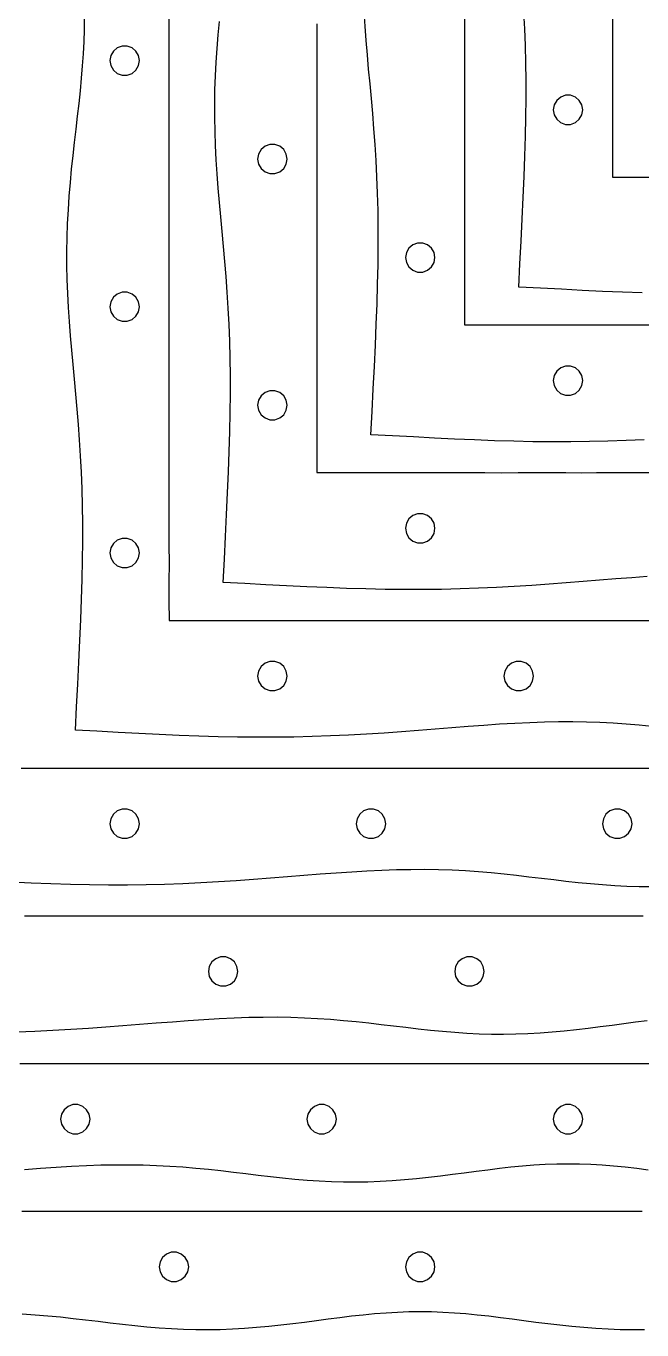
# Model space of a CAD drawing. Header units: metres. Extents: x 28 to 1492, y 12 to 1398.
# Drawn here: x 530 to 655, y 12.2 to 277 of the extents above; entities that cross this region are included whole.
import ezdxf

# ---------------------------------------------------------------- set-up
doc = ezdxf.new("R2010")
doc.units = ezdxf.units.M

msp = doc.modelspace()

# ---------------------------------------------------------------- linework, layer by layer
for points in [[(657.01, 134.75), (654.43, 135), (651.82, 135.22), (649.17, 135.4), (646.48, 135.54), (643.74, 135.63), (640.95, 135.68), (638.1, 135.67), (635.2, 135.62), (632.23, 135.51), (629.19, 135.37), (626.09, 135.19), (622.93, 134.97), (619.7, 134.73), (616.41, 134.47), (613.05, 134.2), (609.64, 133.93), (606.17, 133.66), (602.65, 133.41), (599.08, 133.18), (595.46, 132.98), (591.8, 132.82), (588.09, 132.69), (584.35, 132.6), (580.57, 132.55), (576.75, 132.55), (572.89, 132.59), (568.99, 132.68), (565.05, 132.8), (561.05, 132.95), (556.99, 133.13), (552.87, 133.33), (548.67, 133.55), (544.39, 133.78), (540.01, 134), (540.24, 138.74), (540.47, 143.35), (540.69, 147.84), (540.9, 152.22), (541.08, 156.47), (541.24, 160.6), (541.36, 164.62), (541.45, 168.52), (541.49, 172.3), (541.49, 175.98), (541.44, 179.56), (541.35, 183.04), (541.22, 186.42), (541.05, 189.73), (540.84, 192.96), (540.61, 196.12), (540.35, 199.22), (540.08, 202.27), (539.81, 205.28), (539.53, 208.24), (539.27, 211.18), (539.02, 214.09), (538.8, 216.98), (538.61, 219.86), (538.46, 222.72), (538.36, 225.57), (538.3, 228.41), (538.3, 231.24), (538.34, 234.06), (538.43, 236.88), (538.58, 239.67), (538.76, 242.46), (538.99, 245.22), (539.25, 247.97), (539.53, 250.69), (539.83, 253.39), (540.14, 256.06), (540.44, 258.7), (540.74, 261.31), (541.02, 263.88), (541.26, 266.42), (541.48, 268.93), (541.65, 271.4), (541.77, 273.85), (541.84, 276.26), (541.86, 278.64)], [(559, 279), (559, 276.86), (559, 274.7), (559, 272.53), (559, 270.35), (559, 268.15), (559, 265.93), (559, 263.69), (559, 261.43), (559, 259.16), (559, 256.86), (559, 254.54), (559, 252.2), (559, 249.83), (559, 247.44), (559, 245.02), (559, 242.58), (559, 240.11), (559, 237.61), (559, 235.07), (559, 232.51), (559, 229.91), (559, 227.27), (559, 224.6), (559, 221.89), (559, 219.14), (559, 216.34), (559, 213.51), (559, 210.62), (559, 207.69), (559, 204.71), (559, 201.68), (559, 198.6), (559, 195.45), (559, 192.25), (559, 188.99), (559, 185.66), (559, 182.26), (559, 178.8), (559, 175.26), (559, 171.64), (559.01, 167.94), (559, 164.15), (559, 160.27), (559.01, 156.31), (563.15, 156.31), (567.2, 156.31), (571.15, 156.31), (575.02, 156.31), (578.8, 156.31), (582.5, 156.31), (586.12, 156.31), (589.67, 156.31), (593.15, 156.31), (596.56, 156.3), (599.9, 156.31), (603.18, 156.31), (606.41, 156.31), (609.57, 156.31), (612.69, 156.3), (615.75, 156.31), (618.76, 156.31), (621.72, 156.31), (624.64, 156.31), (627.51, 156.31), (630.34, 156.31), (633.13, 156.31), (635.89, 156.31), (638.6, 156.3), (641.28, 156.3), (643.93, 156.31), (646.54, 156.31), (649.13, 156.31), (651.68, 156.31), (654.21, 156.31), (656.7, 156.31)], [(655.46, 192.98), (651.8, 192.82), (648.09, 192.69), (644.35, 192.6), (640.57, 192.55), (636.75, 192.55), (632.89, 192.59), (628.99, 192.68), (625.05, 192.8), (621.05, 192.95), (616.99, 193.13), (612.87, 193.33), (608.67, 193.55), (604.39, 193.78), (600.01, 194), (600.24, 198.74), (600.47, 203.35), (600.69, 207.84), (600.9, 212.22), (601.08, 216.47), (601.24, 220.6), (601.36, 224.62), (601.45, 228.52), (601.49, 232.3), (601.49, 235.98), (601.44, 239.56), (601.35, 243.04), (601.22, 246.42), (601.05, 249.73), (600.84, 252.96), (600.61, 256.12), (600.35, 259.22), (600.08, 262.27), (599.81, 265.28), (599.53, 268.24), (599.27, 271.18), (599.02, 274.09), (598.8, 276.98), (598.61, 279.86)], [(619, 279.14), (619, 276.34), (619, 273.51), (619, 270.62), (619, 267.69), (619, 264.71), (619, 261.68), (619, 258.6), (619, 255.45), (619, 252.25), (619, 248.99), (619, 245.66), (619, 242.26), (619, 238.8), (619, 235.26), (619, 231.64), (619.01, 227.94), (619, 224.15), (619, 220.27), (619.01, 216.31), (623.15, 216.31), (627.2, 216.31), (631.15, 216.31), (635.02, 216.31), (638.8, 216.31), (642.5, 216.31), (646.12, 216.31), (649.67, 216.31), (653.15, 216.31), (656.56, 216.3)], [(655.05, 222.8), (651.05, 222.95), (646.99, 223.13), (642.87, 223.33), (638.67, 223.55), (634.39, 223.78), (630.01, 224), (630.24, 228.74), (630.47, 233.35), (630.69, 237.84), (630.9, 242.22), (631.08, 246.47), (631.24, 250.6), (631.36, 254.62), (631.45, 258.52), (631.49, 262.3), (631.49, 265.98), (631.44, 269.56), (631.35, 273.04), (631.22, 276.42), (631.05, 279.73)], [(649, 278.99), (649, 275.66), (649, 272.26), (649, 268.8), (649, 265.26), (649, 261.64), (649.01, 257.94), (649, 254.15), (649, 250.27), (649.01, 246.31), (653.15, 246.31), (657.2, 246.31)], [(656.09, 165.19), (652.93, 164.97), (649.7, 164.73), (646.41, 164.47), (643.05, 164.2), (639.64, 163.93), (636.17, 163.66), (632.65, 163.41), (629.08, 163.18), (625.46, 162.98), (621.8, 162.82), (618.09, 162.69), (614.35, 162.6), (610.57, 162.55), (606.75, 162.55), (602.89, 162.59), (598.99, 162.68), (595.05, 162.8), (591.05, 162.95), (586.99, 163.13), (582.87, 163.33), (578.67, 163.55), (574.39, 163.78), (570.01, 164), (570.24, 168.74), (570.47, 173.35), (570.69, 177.84), (570.9, 182.22), (571.08, 186.47), (571.24, 190.6), (571.36, 194.62), (571.45, 198.52), (571.49, 202.3), (571.49, 205.98), (571.44, 209.56), (571.35, 213.04), (571.22, 216.42), (571.05, 219.73), (570.84, 222.96), (570.61, 226.12), (570.35, 229.22), (570.08, 232.27), (569.81, 235.28), (569.53, 238.24), (569.27, 241.18), (569.02, 244.09), (568.8, 246.98), (568.61, 249.86), (568.46, 252.72), (568.36, 255.57), (568.3, 258.41), (568.3, 261.24), (568.34, 264.06), (568.43, 266.88), (568.58, 269.67), (568.76, 272.46), (568.99, 275.22), (569.25, 277.97)], [(589, 277.44), (589, 275.02), (589, 272.58), (589, 270.11), (589, 267.61), (589, 265.07), (589, 262.51), (589, 259.91), (589, 257.27), (589, 254.6), (589, 251.89), (589, 249.14), (589, 246.34), (589, 243.51), (589, 240.62), (589, 237.69), (589, 234.71), (589, 231.68), (589, 228.6), (589, 225.45), (589, 222.25), (589, 218.99), (589, 215.66), (589, 212.26), (589, 208.8), (589, 205.26), (589, 201.64), (589.01, 197.94), (589, 194.15), (589, 190.27), (589.01, 186.31), (593.15, 186.31), (597.2, 186.31), (601.15, 186.31), (605.02, 186.31), (608.8, 186.31), (612.5, 186.31), (616.12, 186.31), (619.67, 186.31), (623.15, 186.31), (626.56, 186.3), (629.9, 186.31), (633.18, 186.31), (636.41, 186.31), (639.57, 186.31), (642.69, 186.3), (645.75, 186.31), (648.76, 186.31), (651.72, 186.31), (654.64, 186.31), (657.51, 186.31)], [(553, 270), (552.81, 271.02), (552.29, 271.92), (551.5, 272.59), (550.52, 272.95), (549.48, 272.95), (548.51, 272.59), (547.71, 271.92), (547.19, 271.02), (547, 270), (547.19, 268.98), (547.71, 268.08), (548.5, 267.41), (549.48, 267.05), (550.52, 267.05), (551.5, 267.41), (552.29, 268.08), (552.81, 268.98), (553, 270)], [(643, 260), (642.81, 261.02), (642.29, 261.92), (641.5, 262.59), (640.52, 262.95), (639.48, 262.95), (638.51, 262.59), (637.71, 261.92), (637.19, 261.02), (637, 260), (637.19, 258.98), (637.71, 258.08), (638.5, 257.41), (639.48, 257.05), (640.52, 257.05), (641.5, 257.41), (642.29, 258.08), (642.81, 258.98), (643, 260)], [(583, 250), (582.81, 251.02), (582.29, 251.92), (581.5, 252.59), (580.52, 252.95), (579.48, 252.95), (578.51, 252.59), (577.71, 251.92), (577.19, 251.02), (577, 250), (577.19, 248.98), (577.71, 248.08), (578.5, 247.41), (579.48, 247.05), (580.52, 247.05), (581.5, 247.41), (582.29, 248.08), (582.81, 248.98), (583, 250)], [(613, 230), (612.81, 231.02), (612.29, 231.92), (611.5, 232.59), (610.52, 232.95), (609.48, 232.95), (608.51, 232.59), (607.71, 231.92), (607.19, 231.02), (607, 230), (607.19, 228.98), (607.71, 228.08), (608.5, 227.41), (609.48, 227.05), (610.52, 227.05), (611.5, 227.41), (612.29, 228.08), (612.81, 228.98), (613, 230)], [(553, 220), (552.81, 221.02), (552.29, 221.92), (551.5, 222.59), (550.52, 222.95), (549.48, 222.95), (548.51, 222.59), (547.71, 221.92), (547.19, 221.02), (547, 220), (547.19, 218.98), (547.71, 218.08), (548.5, 217.41), (549.48, 217.05), (550.52, 217.05), (551.5, 217.41), (552.29, 218.08), (552.81, 218.98), (553, 220)], [(643, 205), (642.81, 206.02), (642.29, 206.92), (641.5, 207.59), (640.52, 207.95), (639.48, 207.95), (638.51, 207.59), (637.71, 206.92), (637.19, 206.02), (637, 205), (637.19, 203.98), (637.71, 203.08), (638.5, 202.41), (639.48, 202.05), (640.52, 202.05), (641.5, 202.41), (642.29, 203.08), (642.81, 203.98), (643, 205)], [(583, 200), (582.81, 201.02), (582.29, 201.92), (581.5, 202.59), (580.52, 202.95), (579.48, 202.95), (578.51, 202.59), (577.71, 201.92), (577.19, 201.02), (577, 200), (577.19, 198.98), (577.71, 198.08), (578.5, 197.41), (579.48, 197.05), (580.52, 197.05), (581.5, 197.41), (582.29, 198.08), (582.81, 198.98), (583, 200)], [(613, 175), (612.81, 176.02), (612.29, 176.92), (611.5, 177.59), (610.52, 177.95), (609.48, 177.95), (608.51, 177.59), (607.71, 176.92), (607.19, 176.02), (607, 175), (607.19, 173.98), (607.71, 173.08), (608.5, 172.41), (609.48, 172.05), (610.52, 172.05), (611.5, 172.41), (612.29, 173.08), (612.81, 173.98), (613, 175)], [(553, 170), (552.81, 171.02), (552.29, 171.92), (551.5, 172.59), (550.52, 172.95), (549.48, 172.95), (548.51, 172.59), (547.71, 171.92), (547.19, 171.02), (547, 170), (547.19, 168.98), (547.71, 168.08), (548.5, 167.41), (549.48, 167.05), (550.52, 167.05), (551.5, 167.41), (552.29, 168.08), (552.81, 168.98), (553, 170)], [(583, 145), (582.81, 146.02), (582.29, 146.92), (581.5, 147.59), (580.52, 147.95), (579.48, 147.95), (578.51, 147.59), (577.71, 146.92), (577.19, 146.02), (577, 145), (577.19, 143.98), (577.71, 143.08), (578.5, 142.41), (579.48, 142.05), (580.52, 142.05), (581.5, 142.41), (582.29, 143.08), (582.81, 143.98), (583, 145)], [(633, 145), (632.81, 146.02), (632.29, 146.92), (631.5, 147.59), (630.52, 147.95), (629.48, 147.95), (628.51, 147.59), (627.71, 146.92), (627.19, 146.02), (627, 145), (627.19, 143.98), (627.71, 143.08), (628.5, 142.41), (629.48, 142.05), (630.52, 142.05), (631.5, 142.41), (632.29, 143.08), (632.81, 143.98), (633, 145)], [(529.01, 126.31), (533.15, 126.31), (537.2, 126.31), (541.15, 126.31), (545.02, 126.31), (548.8, 126.31), (552.5, 126.31), (556.12, 126.31), (559.67, 126.31), (563.15, 126.31), (566.56, 126.3), (569.9, 126.31), (573.18, 126.31), (576.41, 126.31), (579.57, 126.31), (582.69, 126.3), (585.75, 126.31), (588.76, 126.31), (591.72, 126.31), (594.64, 126.31), (597.51, 126.31), (600.34, 126.31), (603.13, 126.31), (605.89, 126.31), (608.6, 126.3), (611.28, 126.3), (613.93, 126.31), (616.54, 126.31), (619.13, 126.31), (621.68, 126.31), (624.21, 126.31), (626.7, 126.31), (629.17, 126.31), (631.62, 126.31), (634.04, 126.31), (636.44, 126.3), (638.82, 126.31), (641.18, 126.31), (643.51, 126.31), (645.83, 126.3), (648.13, 126.31), (650.42, 126.3), (652.68, 126.31), (654.93, 126.31), (657.17, 126.31)], [(553, 115), (552.81, 116.02), (552.29, 116.92), (551.5, 117.59), (550.52, 117.95), (549.48, 117.95), (548.51, 117.59), (547.71, 116.92), (547.19, 116.02), (547, 115), (547.19, 113.98), (547.71, 113.08), (548.5, 112.41), (549.48, 112.05), (550.52, 112.05), (551.5, 112.41), (552.29, 113.08), (552.81, 113.98), (553, 115)], [(603, 115), (602.81, 116.02), (602.29, 116.92), (601.5, 117.59), (600.52, 117.95), (599.48, 117.95), (598.51, 117.59), (597.71, 116.92), (597.19, 116.02), (597, 115), (597.19, 113.98), (597.71, 113.08), (598.5, 112.41), (599.48, 112.05), (600.52, 112.05), (601.5, 112.41), (602.29, 113.08), (602.81, 113.98), (603, 115)], [(653, 115), (652.81, 116.02), (652.29, 116.92), (651.5, 117.59), (650.52, 117.95), (649.48, 117.95), (648.51, 117.59), (647.71, 116.92), (647.19, 116.02), (647, 115), (647.19, 113.98), (647.71, 113.08), (648.5, 112.41), (649.48, 112.05), (650.52, 112.05), (651.5, 112.41), (652.29, 113.08), (652.81, 113.98), (653, 115)], [(656.92, 102.19), (654.45, 102.21), (651.97, 102.28), (649.49, 102.4), (647.02, 102.57), (644.54, 102.77), (642.06, 103.02), (639.58, 103.29), (637.09, 103.58), (634.6, 103.88), (632.08, 104.18), (629.56, 104.47), (627.01, 104.75), (624.43, 105), (621.82, 105.22), (619.17, 105.4), (616.48, 105.54), (613.74, 105.63), (610.95, 105.68), (608.1, 105.67), (605.2, 105.62), (602.23, 105.51), (599.19, 105.37), (596.09, 105.19), (592.93, 104.97), (589.7, 104.73), (586.41, 104.47), (583.05, 104.2), (579.64, 103.93), (576.17, 103.66), (572.65, 103.41), (569.08, 103.18), (565.46, 102.98), (561.8, 102.82), (558.09, 102.69), (554.35, 102.6), (550.57, 102.55), (546.75, 102.55), (542.89, 102.59), (538.99, 102.68), (535.05, 102.8), (531.05, 102.95), (526.99, 103.13)], [(529.67, 96.31), (533.15, 96.31), (536.56, 96.3), (539.9, 96.31), (543.18, 96.31), (546.41, 96.31), (549.57, 96.31), (552.69, 96.3), (555.75, 96.31), (558.76, 96.31), (561.72, 96.31), (564.64, 96.31), (567.51, 96.31), (570.34, 96.31), (573.13, 96.31), (575.89, 96.31), (578.6, 96.3), (581.28, 96.3), (583.93, 96.31), (586.54, 96.31), (589.13, 96.31), (591.68, 96.31), (594.21, 96.31), (596.7, 96.31), (599.17, 96.31), (601.62, 96.31), (604.04, 96.31), (606.44, 96.3), (608.82, 96.31), (611.18, 96.31), (613.51, 96.31), (615.83, 96.3), (618.13, 96.31), (620.42, 96.3), (622.68, 96.31), (624.93, 96.31), (627.17, 96.31), (629.4, 96.31), (631.61, 96.3), (633.8, 96.31), (635.99, 96.31), (638.17, 96.31), (640.33, 96.3), (642.49, 96.31), (644.64, 96.31), (646.78, 96.31), (648.91, 96.3), (651.04, 96.3), (653.16, 96.31), (655.28, 96.31)], [(573, 85), (572.81, 86.02), (572.29, 86.92), (571.5, 87.59), (570.52, 87.95), (569.48, 87.95), (568.51, 87.59), (567.71, 86.92), (567.19, 86.02), (567, 85), (567.19, 83.98), (567.71, 83.08), (568.5, 82.41), (569.48, 82.05), (570.52, 82.05), (571.5, 82.41), (572.29, 83.08), (572.81, 83.98), (573, 85)], [(623, 85), (622.81, 86.02), (622.29, 86.92), (621.5, 87.59), (620.52, 87.95), (619.48, 87.95), (618.51, 87.59), (617.71, 86.92), (617.19, 86.02), (617, 85), (617.19, 83.98), (617.71, 83.08), (618.5, 82.41), (619.48, 82.05), (620.52, 82.05), (621.5, 82.41), (622.29, 83.08), (622.81, 83.98), (623, 85)], [(656.06, 74.96), (653.7, 74.67), (651.33, 74.37), (648.94, 74.05), (646.54, 73.73), (644.12, 73.43), (641.69, 73.14), (639.25, 72.88), (636.8, 72.65), (634.34, 72.46), (631.87, 72.32), (629.4, 72.23), (626.92, 72.19), (624.45, 72.21), (621.97, 72.28), (619.49, 72.4), (617.02, 72.57), (614.54, 72.77), (612.06, 73.02), (609.58, 73.29), (607.09, 73.58), (604.6, 73.88), (602.08, 74.18), (599.56, 74.47), (597.01, 74.75), (594.43, 75), (591.82, 75.22), (589.17, 75.4), (586.48, 75.54), (583.74, 75.63), (580.95, 75.68), (578.1, 75.67), (575.2, 75.62), (572.23, 75.51), (569.19, 75.37), (566.09, 75.19), (562.93, 74.97), (559.7, 74.73), (556.41, 74.47), (553.05, 74.2), (549.64, 73.93), (546.17, 73.66), (542.65, 73.41), (539.08, 73.18), (535.46, 72.98), (531.8, 72.82), (528.09, 72.69)], [(528.76, 66.31), (531.72, 66.31), (534.64, 66.31), (537.51, 66.31), (540.34, 66.31), (543.13, 66.31), (545.89, 66.31), (548.6, 66.3), (551.28, 66.3), (553.93, 66.31), (556.54, 66.31), (559.13, 66.31), (561.68, 66.31), (564.21, 66.31), (566.7, 66.31), (569.17, 66.31), (571.62, 66.31), (574.04, 66.31), (576.44, 66.3), (578.82, 66.31), (581.18, 66.31), (583.51, 66.31), (585.83, 66.3), (588.13, 66.31), (590.42, 66.3), (592.68, 66.31), (594.93, 66.31), (597.17, 66.31), (599.4, 66.31), (601.61, 66.3), (603.8, 66.31), (605.99, 66.31), (608.17, 66.31), (610.33, 66.3), (612.49, 66.31), (614.64, 66.31), (616.78, 66.31), (618.91, 66.3), (621.04, 66.3), (623.16, 66.31), (625.28, 66.31), (627.39, 66.31), (629.5, 66.3), (631.6, 66.3), (633.71, 66.31), (635.81, 66.31), (637.91, 66.31), (640, 66.3), (642.09, 66.31), (644.19, 66.31), (646.29, 66.3), (648.4, 66.3), (650.5, 66.3), (652.61, 66.31), (654.72, 66.31), (656.84, 66.31)], [(543, 55), (542.81, 56.02), (542.29, 56.92), (541.5, 57.59), (540.52, 57.95), (539.48, 57.95), (538.51, 57.59), (537.71, 56.92), (537.19, 56.02), (537, 55), (537.19, 53.98), (537.71, 53.08), (538.5, 52.41), (539.48, 52.05), (540.52, 52.05), (541.5, 52.41), (542.29, 53.08), (542.81, 53.98), (543, 55)], [(593, 55), (592.81, 56.02), (592.29, 56.92), (591.5, 57.59), (590.52, 57.95), (589.48, 57.95), (588.51, 57.59), (587.71, 56.92), (587.19, 56.02), (587, 55), (587.19, 53.98), (587.71, 53.08), (588.5, 52.41), (589.48, 52.05), (590.52, 52.05), (591.5, 52.41), (592.29, 53.08), (592.81, 53.98), (593, 55)], [(643, 55), (642.81, 56.02), (642.29, 56.92), (641.5, 57.59), (640.52, 57.95), (639.48, 57.95), (638.51, 57.59), (637.71, 56.92), (637.19, 56.02), (637, 55), (637.19, 53.98), (637.71, 53.08), (638.5, 52.41), (639.48, 52.05), (640.52, 52.05), (641.5, 52.41), (642.29, 53.08), (642.81, 53.98), (643, 55)], [(656.3, 44.67), (653.94, 44.96), (651.59, 45.22), (649.26, 45.44), (646.93, 45.62), (644.62, 45.76), (642.3, 45.84), (640, 45.86), (637.7, 45.84), (635.38, 45.76), (633.07, 45.62), (630.74, 45.44), (628.41, 45.22), (626.06, 44.96), (623.7, 44.67), (621.33, 44.37), (618.94, 44.05), (616.54, 43.73), (614.12, 43.43), (611.69, 43.14), (609.25, 42.88), (606.8, 42.65), (604.34, 42.46), (601.87, 42.32), (599.4, 42.23), (596.92, 42.19), (594.45, 42.21), (591.97, 42.28), (589.49, 42.4), (587.02, 42.57), (584.54, 42.77), (582.06, 43.02), (579.58, 43.29), (577.09, 43.58), (574.6, 43.88), (572.08, 44.18), (569.56, 44.47), (567.01, 44.75), (564.43, 45), (561.82, 45.22), (559.17, 45.4), (556.48, 45.54), (553.74, 45.63), (550.95, 45.68), (548.1, 45.67), (545.2, 45.62), (542.23, 45.51), (539.19, 45.37), (536.09, 45.19), (532.93, 44.97), (529.7, 44.73)], [(529.13, 36.31), (531.68, 36.31), (534.21, 36.31), (536.7, 36.31), (539.17, 36.31), (541.62, 36.31), (544.04, 36.31), (546.44, 36.3), (548.82, 36.31), (551.18, 36.31), (553.51, 36.31), (555.83, 36.3), (558.13, 36.31), (560.42, 36.3), (562.68, 36.31), (564.93, 36.31), (567.17, 36.31), (569.4, 36.31), (571.61, 36.3), (573.8, 36.31), (575.99, 36.31), (578.17, 36.31), (580.33, 36.3), (582.49, 36.31), (584.64, 36.31), (586.78, 36.31), (588.91, 36.3), (591.04, 36.3), (593.16, 36.31), (595.28, 36.31), (597.39, 36.31), (599.5, 36.3), (601.6, 36.3), (603.71, 36.31), (605.81, 36.31), (607.91, 36.31), (610, 36.3), (612.09, 36.31), (614.19, 36.31), (616.29, 36.3), (618.4, 36.3), (620.5, 36.3), (622.61, 36.31), (624.72, 36.31), (626.84, 36.31), (628.96, 36.3), (631.09, 36.3), (633.22, 36.31), (635.36, 36.31), (637.51, 36.31), (639.67, 36.31), (641.83, 36.31), (644.01, 36.3), (646.2, 36.31), (648.39, 36.31), (650.6, 36.31), (652.83, 36.3), (655.07, 36.31)], [(563, 25), (562.81, 26.02), (562.29, 26.92), (561.5, 27.59), (560.52, 27.95), (559.48, 27.95), (558.51, 27.59), (557.71, 26.92), (557.19, 26.02), (557, 25), (557.19, 23.98), (557.71, 23.08), (558.5, 22.41), (559.48, 22.05), (560.52, 22.05), (561.5, 22.41), (562.29, 23.08), (562.81, 23.98), (563, 25)], [(613, 25), (612.81, 26.02), (612.29, 26.92), (611.5, 27.59), (610.52, 27.95), (609.48, 27.95), (608.51, 27.59), (607.71, 26.92), (607.19, 26.02), (607, 25), (607.19, 23.98), (607.71, 23.08), (608.5, 22.41), (609.48, 22.05), (610.52, 22.05), (611.5, 22.41), (612.29, 23.08), (612.81, 23.98), (613, 25)], [(655.55, 12.21), (653.08, 12.19), (650.6, 12.23), (648.13, 12.32), (645.66, 12.46), (643.2, 12.65), (640.75, 12.88), (638.31, 13.14), (635.88, 13.43), (633.46, 13.73), (631.06, 14.05), (628.67, 14.37), (626.3, 14.67), (623.94, 14.96), (621.59, 15.22), (619.26, 15.44), (616.93, 15.62), (614.62, 15.76), (612.3, 15.84), (610, 15.86), (607.7, 15.84), (605.38, 15.76), (603.07, 15.62), (600.74, 15.44), (598.41, 15.22), (596.06, 14.96), (593.7, 14.67), (591.33, 14.37), (588.94, 14.05), (586.54, 13.73), (584.12, 13.43), (581.69, 13.14), (579.25, 12.88), (576.8, 12.65), (574.34, 12.46), (571.87, 12.32), (569.4, 12.23), (566.92, 12.19), (564.45, 12.21), (561.97, 12.28), (559.49, 12.4), (557.02, 12.57), (554.54, 12.77), (552.06, 13.02), (549.58, 13.29), (547.09, 13.58), (544.6, 13.88), (542.08, 14.18), (539.56, 14.47), (537.01, 14.75), (534.43, 15), (531.82, 15.22), (529.17, 15.4)]]:
    msp.add_lwpolyline(points)

doc.saveas('drawing.dxf')
